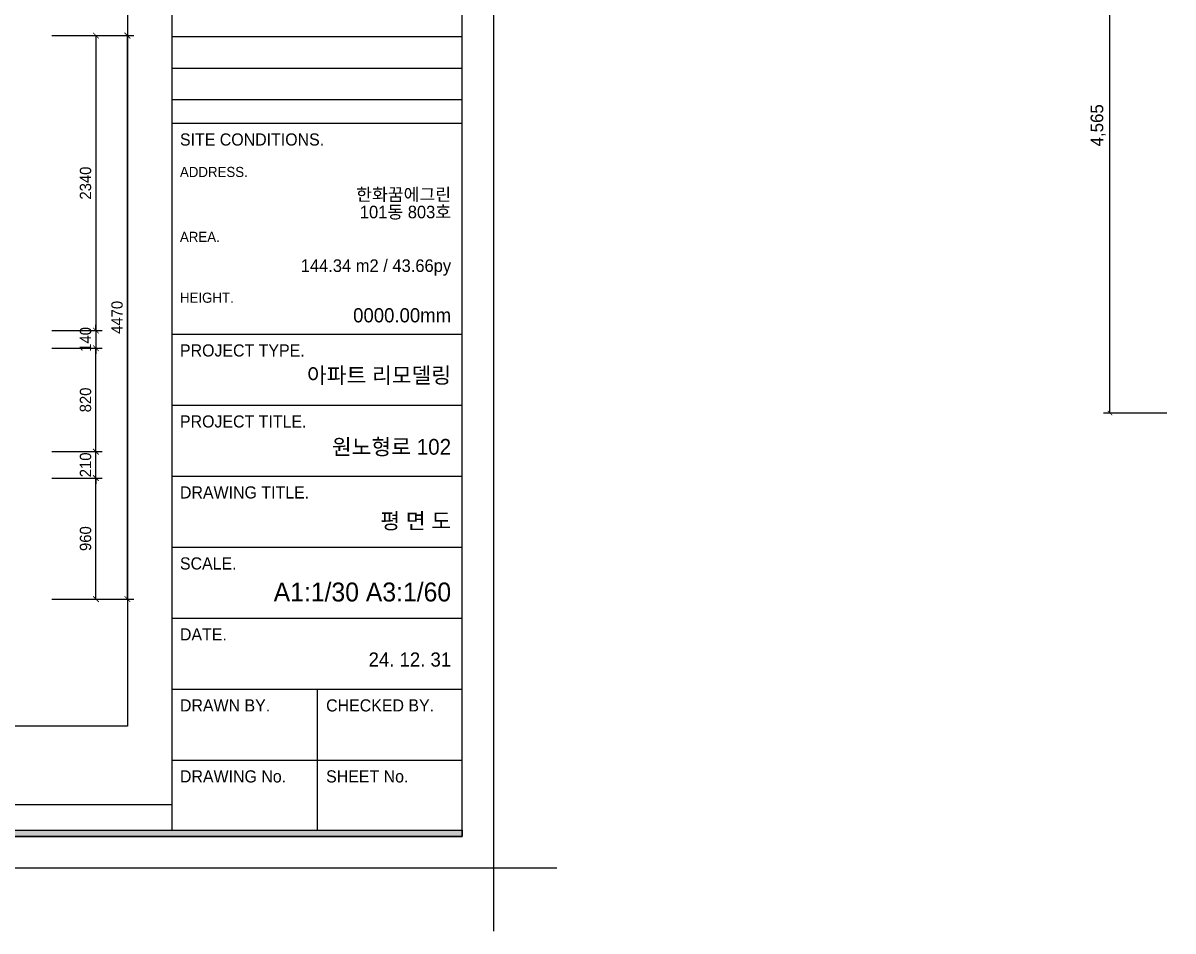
# Model space of a CAD drawing. Header units: millimetres. Extents: x -551172 to 232469, y -3435 to 261611.
# Drawn here: x 186256 to 195376, y 78703 to 85905 of the extents above; entities that cross this region are included whole.
import ezdxf
from ezdxf.enums import TextEntityAlignment as Align

# ---------------------------------------------------------------- set-up
doc = ezdxf.new("R2010")
doc.units = ezdxf.units.MM
doc.header["$LTSCALE"] = 10
doc.header["$PDMODE"] = 3
doc.layers.get('DEFPOINTS').update_dxf_attribs({"color": 248})
for name, color, linetype in [('07-DIM WAL', 5, 'Continuous'), ('F-SYM', 7, 'Continuous'), ('FORM(YOURNAME)-11', 1, 'Continuous')]:
    doc.layers.add(name, color=color, linetype=linetype)
doc.styles.add('YOURNAME', font='HY울릉도M.TTF')
doc.styles.add('마감재', font='stylu.ttf')
doc.dimstyles.new('YOURNAME-50', dxfattribs={"dimscale": 50, "dimtxt": 1.8, "dimasz": 0.9, "dimexe": 1, "dimexo": 3, "dimgap": 0.7, "dimtad": 1, "dimdec": 0, "dimzin": 0, "dimdsep": 46, "dimtxsty": 'YOURNAME', "dimblk": 'ARCHTICK', "dimcen": 0, "dimclrd": 1, "dimclre": 1, "dimclrt": 7, "dimadec": 0, "dimazin": 0, "dimtfac": 1, "dimtdec": 0, "dimtix": 1, "dimtmove": 2, "dimatfit": 3, "dimldrblk": 'ARCHTICK', "dimfxl": 1, "dimtolj": 1, "dimtzin": 0, "dimarcsym": 0})
doc.dimstyles.new('벽치수 Copy of DIM-50', dxfattribs={"dimscale": 50, "dimtxt": 2, "dimasz": 0.7, "dimexe": 1, "dimexo": 1, "dimgap": 0.7, "dimtad": 1, "dimdec": 0, "dimzin": 1, "dimdsep": 46, "dimlunit": 6, "dimtxsty": '마감재', "dimblk": 'ARCHTICK', "dimcen": -0.09, "dimclrd": 256, "dimclre": 256, "dimclrt": 3, "dimadec": 0, "dimazin": 0, "dimtfac": 1, "dimtdec": 0, "dimtix": 1, "dimtmove": 2, "dimatfit": 0, "dimldrblk": 'ARCHTICK', "dimfxl": 1, "dimtolj": 1, "dimtzin": 0, "dimarcsym": 0})

# ---------------------------------------------------------------- blocks, each defined once
blk = doc.blocks.new('FORM-PLAN')
at = {"layer": 'FORM(YOURNAME)-11'}
h = blk.add_hatch(color=256, dxfattribs=at)
h.dxf.hatch_style = 1
h.paths.add_polyline_path([(-71444, 55115), (10556, 55115), (10556, 54915), (-71444, 54915)])
h.paths.add_polyline_path([(-71444, -2085), (10556, -2085), (10556, -2285), (-71444, -2285)])
at = {"layer": 'DEFPOINTS', "color": 158}
for p, q in [((1346, 54915), (1346, -2085)), ((1346, -1285), (-71444, -1285))]:
    blk.add_line(p, q, dxfattribs=at)
for points in [[(-71444, -2285), (10556, -2285), (10556, 55115), (-71444, 55115)], [(-69444, 53115), (-64, 53115), (-64, 1215), (-69444, 1215)]]:
    blk.add_lwpolyline(points, close=True, dxfattribs=at)
at = {"layer": 'DEFPOINTS', "color": 1}
blk.add_lwpolyline([(11556, -5285), (11556, -3285), (13556, -3285)], dxfattribs=at)
at = {"layer": 'FORM(YOURNAME)-11', "color": 14}
for p, q in [((1346, 23093), (10556, 23093)), ((1346, 22093), (10556, 22093)), ((1346, 21093), (10556, 21093)), ((1346, 20344), (10556, 20344)), ((1346, 13651), (10556, 13651)), ((1346, 11398), (10556, 11398)), ((1346, 9146), (10556, 9146)), ((1346, 6893), (10556, 6893)), ((1346, 4641), (10556, 4641)), ((1346, 2388), (10556, 2388)), ((5951, 2388), (5951, -2085)), ((1346, 136), (10556, 136))]:
    blk.add_line(p, q, dxfattribs=at)
at = {"layer": 'FORM(YOURNAME)-11', "color": 250}
blk.add_lwpolyline([(-72444, -3285), (11556, -3285), (11556, 56115), (-72444, 56115)], close=True, dxfattribs=at)
at = {"layer": 'FORM(YOURNAME)-11'}
blk.add_lwpolyline([(-71444, -2085), (10556, -2085), (10556, -2285), (-71444, -2285)], close=True, dxfattribs=at)
at = {"layer": 'FORM(YOURNAME)-11', "color": 14, "style": 'YOURNAME'}
for s, height, p in [('SITE CONDITIONS.', 386.14, (1603, 19829)), ('PROJECT TYPE.', 386.14, (1603, 13136)), ('PROJECT TITLE.', 386.14, (1603, 10883)), ('DRAWING TITLE.', 386.14, (1603, 8631)), ('SCALE.', 386.1, (1603, 6378)), ('DATE.', 386.1, (1603, 4126)), ('DRAWN BY.', 386.1, (1603, 1873)), ('CHECKED BY.', 386.14, (6240, 1873)), ('DRAWING No.', 386.14, (1603, -379)), ('SHEET No.', 386.1, (6240, -379))]:
    blk.add_text(s, height=height, dxfattribs=at).set_placement(p, align=Align.MIDDLE_LEFT)
at = {"layer": 'FORM(YOURNAME)-11', "color": 251, "style": 'YOURNAME'}
for s, p in [('ADDRESS.', (1603, 18799)), ('AREA.', (1603, 16740)), ('HEIGHT.', (1603, 14809))]:
    blk.add_text(s, height=321.8, dxfattribs=at).set_placement(p, align=Align.MIDDLE_LEFT)
at = {"layer": 'FORM(YOURNAME)-11', "color": 3, "style": 'YOURNAME'}
for tag, height, p in [('1', 450, (9905, 18188)), ('2', 450, (9905, 17544)), ('3', 450, (9905, 16257)), ('4', 450, (9905, 14326)), ('5', 515, (9905, 12009)), ('6', 515, (9905, 9757)), ('7', 515, (9905, 7504)), ('8', 515, (9905, 5252)), ('9', 515, (9905, 2999)), ('10', 515, (5655, 811)), ('11', 515, (9905, 747)), ('12', 515, (5655, -1441)), ('13', 515, (9905, -1441))]:
    blk.add_attdef(tag, text='', height=height, dxfattribs=at).set_placement(p, align=Align.MIDDLE_RIGHT)
blk = doc.blocks.new('_ArchTick')
at = {"color": 0, "linetype": 'ByBlock', "const_width": 0.15}
blk.add_lwpolyline([(-0.5, -0.5), (0.5, 0.5)], dxfattribs=at)
blk = doc.blocks.new('*D254')
at = {"layer": '07-DIM WAL', "lineweight": -2, "transparency": 16777216}
for p, q in [((195326.3, 87376.2), (194826.3, 87376.2)), ((194876.3, 82811.2), (194876.3, 87376.2)), ((195326.3, 82811.2), (194826.3, 82811.2))]:
    blk.add_line(p, q, dxfattribs=at)
at = {"layer": 'DEFPOINTS', "color": 0, "transparency": 16777216}
for p in [(194876.3, 87376.2), (195376.3, 87376.2), (195376.3, 82811.2)]:
    blk.add_point(p, dxfattribs=at)
at = {"layer": '07-DIM WAL', "lineweight": -2, "transparency": 16777216, "xscale": 35, "yscale": 35, "zscale": 35}
for p, rotation in [((194876.3, 87376.2), 90), ((194876.3, 82811.2), 270)]:
    blk.add_blockref('_ArchTick', p, dxfattribs=dict(at, rotation=rotation))
at = {"layer": '07-DIM WAL', "color": 3, "transparency": 16777216, "insert": (194782.3, 85093.7), "char_height": 100, "attachment_point": 5, "rotation": 90, "style": '마감재'}
blk.add_mtext('\\A1;4,565', dxfattribs=at)
blk = doc.blocks.new('*D328')
at = {"layer": '07-DIM WAL', "color": 1, "lineweight": -2, "transparency": 16777216}
for p, q in [((186483.9, 85805.3), (187133.9, 85805.3)), ((187083.9, 81335.3), (187083.9, 85805.3)), ((186483.9, 81335.3), (187133.9, 81335.3))]:
    blk.add_line(p, q, dxfattribs=at)
at = {"layer": 'DEFPOINTS', "color": 0, "transparency": 16777216}
for p in [(186333.9, 85805.3), (187083.9, 85805.3), (186333.9, 81335.3)]:
    blk.add_point(p, dxfattribs=at)
at = {"layer": '07-DIM WAL', "color": 1, "lineweight": -2, "transparency": 16777216, "xscale": 45, "yscale": 45, "zscale": 45}
for p, rotation in [((187083.9, 85805.3), 90), ((187083.9, 81335.3), 270)]:
    blk.add_blockref('_ArchTick', p, dxfattribs=dict(at, rotation=rotation))
at = {"layer": '07-DIM WAL', "color": 7, "transparency": 16777216, "insert": (187002.1, 83570.3), "char_height": 90, "attachment_point": 5, "rotation": 90, "style": 'YOURNAME'}
blk.add_mtext('\\A1;4470', dxfattribs=at)
blk = doc.blocks.new('*D334')
at = {"layer": '07-DIM WAL', "color": 1, "lineweight": -2, "transparency": 16777216}
for p, q in [((186483.9, 85805.3), (186883.9, 85805.3)), ((186833.9, 85805.3), (186833.9, 83465.3)), ((186483.9, 83465.3), (186883.9, 83465.3))]:
    blk.add_line(p, q, dxfattribs=at)
at = {"layer": 'DEFPOINTS', "color": 0, "transparency": 16777216}
for p in [(186333.9, 85805.3), (186333.9, 83465.3), (186833.9, 83465.3)]:
    blk.add_point(p, dxfattribs=at)
at = {"layer": '07-DIM WAL', "color": 1, "lineweight": -2, "transparency": 16777216, "xscale": 45, "yscale": 45, "zscale": 45}
for p, rotation in [((186833.9, 85805.3), 90), ((186833.9, 83465.3), 270)]:
    blk.add_blockref('_ArchTick', p, dxfattribs=dict(at, rotation=rotation))
at = {"layer": '07-DIM WAL', "color": 7, "transparency": 16777216, "insert": (186752.1, 84635.3), "char_height": 90, "attachment_point": 5, "rotation": 90, "style": 'YOURNAME'}
blk.add_mtext('\\A1;2340', dxfattribs=at)
blk = doc.blocks.new('*D335')
at = {"layer": '07-DIM WAL', "color": 1, "lineweight": -2, "transparency": 16777216}
for p, q in [((186483.9, 82295.3), (186883.9, 82295.3)), ((186833.9, 81335.3), (186833.9, 82295.3)), ((186483.9, 81335.3), (186883.9, 81335.3))]:
    blk.add_line(p, q, dxfattribs=at)
at = {"layer": 'DEFPOINTS', "color": 0, "transparency": 16777216}
for p in [(186333.9, 82295.3), (186833.9, 82295.3), (186333.9, 81335.3)]:
    blk.add_point(p, dxfattribs=at)
at = {"layer": '07-DIM WAL', "color": 1, "lineweight": -2, "transparency": 16777216, "xscale": 45, "yscale": 45, "zscale": 45}
for p, rotation in [((186833.9, 82295.3), 90), ((186833.9, 81335.3), 270)]:
    blk.add_blockref('_ArchTick', p, dxfattribs=dict(at, rotation=rotation))
at = {"layer": '07-DIM WAL', "color": 7, "transparency": 16777216, "insert": (186752, 81815.3), "char_height": 90, "attachment_point": 5, "rotation": 90, "style": 'YOURNAME'}
blk.add_mtext('\\A1;960', dxfattribs=at)
blk = doc.blocks.new('*D336')
at = {"layer": '07-DIM WAL', "color": 1, "lineweight": -2, "transparency": 16777216}
for p, q in [((186833.9, 82505.3), (186833.9, 82550.3)), ((186483.9, 82505.3), (186883.9, 82505.3)), ((186833.9, 82295.3), (186833.9, 82505.3)), ((186483.9, 82295.3), (186883.9, 82295.3)), ((186833.9, 82295.3), (186833.9, 82250.3))]:
    blk.add_line(p, q, dxfattribs=at)
at = {"layer": 'DEFPOINTS', "color": 0, "transparency": 16777216}
for p in [(186333.9, 82505.3), (186833.9, 82505.3), (186333.9, 82295.3)]:
    blk.add_point(p, dxfattribs=at)
at = {"layer": '07-DIM WAL', "color": 1, "lineweight": -2, "transparency": 16777216, "xscale": 45, "yscale": 45, "zscale": 45}
for p, rotation in [((186833.9, 82505.3), 270), ((186833.9, 82295.3), 90)]:
    blk.add_blockref('_ArchTick', p, dxfattribs=dict(at, rotation=rotation))
at = {"layer": '07-DIM WAL', "color": 7, "transparency": 16777216, "insert": (186752.1, 82400.3), "char_height": 90, "attachment_point": 5, "rotation": 90, "style": 'YOURNAME'}
blk.add_mtext('\\A1;210', dxfattribs=at)
blk = doc.blocks.new('*D337')
at = {"layer": '07-DIM WAL', "color": 1, "lineweight": -2, "transparency": 16777216}
for p, q in [((186483.9, 83325.3), (186883.9, 83325.3)), ((186833.9, 82505.3), (186833.9, 83325.3)), ((186483.9, 82505.3), (186883.9, 82505.3))]:
    blk.add_line(p, q, dxfattribs=at)
at = {"layer": 'DEFPOINTS', "color": 0, "transparency": 16777216}
for p in [(186333.9, 83325.3), (186833.9, 83325.3), (186333.9, 82505.3)]:
    blk.add_point(p, dxfattribs=at)
at = {"layer": '07-DIM WAL', "color": 1, "lineweight": -2, "transparency": 16777216, "xscale": 45, "yscale": 45, "zscale": 45}
for p, rotation in [((186833.9, 83325.3), 90), ((186833.9, 82505.3), 270)]:
    blk.add_blockref('_ArchTick', p, dxfattribs=dict(at, rotation=rotation))
at = {"layer": '07-DIM WAL', "color": 7, "transparency": 16777216, "insert": (186752, 82915.3), "char_height": 90, "attachment_point": 5, "rotation": 90, "style": 'YOURNAME'}
blk.add_mtext('\\A1;820', dxfattribs=at)
blk = doc.blocks.new('*D338')
at = {"layer": '07-DIM WAL', "color": 1, "lineweight": -2, "transparency": 16777216}
for p, q in [((186483.9, 83465.3), (186883.9, 83465.3)), ((186833.9, 83465.3), (186833.9, 83510.3)), ((186833.9, 83465.3), (186833.9, 83325.3)), ((186483.9, 83325.3), (186883.9, 83325.3)), ((186833.9, 83325.3), (186833.9, 83280.3))]:
    blk.add_line(p, q, dxfattribs=at)
at = {"layer": 'DEFPOINTS', "color": 0, "transparency": 16777216}
for p in [(186333.9, 83465.3), (186333.9, 83325.3), (186833.9, 83325.3)]:
    blk.add_point(p, dxfattribs=at)
at = {"layer": '07-DIM WAL', "color": 1, "lineweight": -2, "transparency": 16777216, "xscale": 45, "yscale": 45, "zscale": 45}
for p, rotation in [((186833.9, 83465.3), 270), ((186833.9, 83325.3), 90)]:
    blk.add_blockref('_ArchTick', p, dxfattribs=dict(at, rotation=rotation))
at = {"layer": '07-DIM WAL', "color": 7, "transparency": 16777216, "insert": (186752.1, 83395.3), "char_height": 90, "attachment_point": 5, "rotation": 90, "style": 'YOURNAME'}
blk.add_mtext('\\A1;140', dxfattribs=at)

msp = doc.modelspace()

# ---------------------------------------------------------------- block references
at = {"layer": 'F-SYM'}
ref = msp.add_blockref('FORM-PLAN', (187099.9, 80024), dxfattribs=dict(at, xscale=0.2500000000000001, yscale=0.2500000000000001, zscale=0.2500000000000001))
ref.add_attrib('4', '0000.00mm', dxfattribs={"layer": 'FORM(YOURNAME)-11', "color": 3, "height": 112.5, "style": 'YOURNAME'}).set_placement((189651.2, 83586.8), align=Align.MIDDLE_RIGHT)
ref.add_attrib('3', '144.34 m2 / 43.66py', dxfattribs={"layer": 'FORM(YOURNAME)-11', "color": 3, "height": 100, "style": 'YOURNAME'}).set_placement((189651.2, 83980.5), align=Align.MIDDLE_RIGHT)
ref.add_attrib('2', '101동 803호', dxfattribs={"layer": 'FORM(YOURNAME)-11', "color": 3, "height": 100, "style": 'YOURNAME'}).set_placement((189651.2, 84406), align=Align.MIDDLE_RIGHT)
ref.add_attrib('1', '한화꿈에그린', dxfattribs={"layer": 'FORM(YOURNAME)-11', "color": 3, "height": 100, "style": 'YOURNAME'}).set_placement((189651.2, 84545.4), align=Align.MIDDLE_RIGHT)
ref.add_attrib('5', '아파트 리모델링', dxfattribs={"layer": 'FORM(YOURNAME)-11', "color": 3, "height": 125, "style": 'YOURNAME'}).set_placement((189651.2, 83110.7), align=Align.MIDDLE_RIGHT)
ref.add_attrib('6', '원노형로 102', dxfattribs={"layer": 'FORM(YOURNAME)-11', "color": 3, "height": 125, "style": 'YOURNAME'}).set_placement((189651.2, 82543.4), align=Align.MIDDLE_RIGHT)
ref.add_attrib('7', '평 면 도', dxfattribs={"layer": 'FORM(YOURNAME)-11', "color": 3, "height": 125, "style": 'YOURNAME'}).set_placement((189651.2, 81955.6), align=Align.MIDDLE_RIGHT)
ref.add_attrib('8', 'A1:1/30 A3:1/60', dxfattribs={"layer": 'FORM(YOURNAME)-11', "color": 3, "height": 150, "style": 'YOURNAME'}).set_placement((189651.2, 81391.8), align=Align.MIDDLE_RIGHT)
ref.add_attrib('9', '24. 12. 31', dxfattribs={"layer": 'FORM(YOURNAME)-11', "color": 3, "height": 112.5, "style": 'YOURNAME'}).set_placement((189651.2, 80856), align=Align.MIDDLE_RIGHT)

# ---------------------------------------------------------------- dimensions: what is measured, and where the dimension line sits
at = {"layer": '07-DIM WAL'}
for base, p1, p2, dimstyle, picture, middle in [((194876.3, 87376.2), (195376.3, 82811.2), (195376.3, 87376.2), '벽치수 Copy of DIM-50', '*D254', (194782.3, 85093.7)), ((187083.9, 85805.3), (186333.9, 81335.3), (186333.9, 85805.3), 'YOURNAME-50', '*D328', (187002.1, 83570.3)), ((186833.9, 83465.3), (186333.9, 85805.3), (186333.9, 83465.3), 'YOURNAME-50', '*D334', (186752.1, 84635.3)), ((186833.9, 83325.3), (186333.9, 83465.3), (186333.9, 83325.3), 'YOURNAME-50', '*D338', (186752.1, 83395.3)), ((186833.9, 83325.3), (186333.9, 82505.3), (186333.9, 83325.3), 'YOURNAME-50', '*D337', (186752, 82915.3)), ((186833.9, 82505.3), (186333.9, 82295.3), (186333.9, 82505.3), 'YOURNAME-50', '*D336', (186752.1, 82400.3)), ((186833.9, 82295.3), (186333.9, 81335.3), (186333.9, 82295.3), 'YOURNAME-50', '*D335', (186752, 81815.3))]:
    dim = msp.add_linear_dim(base=base, p1=p1, p2=p2, angle=90, dimstyle=dimstyle, dxfattribs=at)
    dim.commit()
    dim.dimension.update_dxf_attribs({"geometry": picture, "text_midpoint": middle})

doc.saveas('drawing.dxf')
